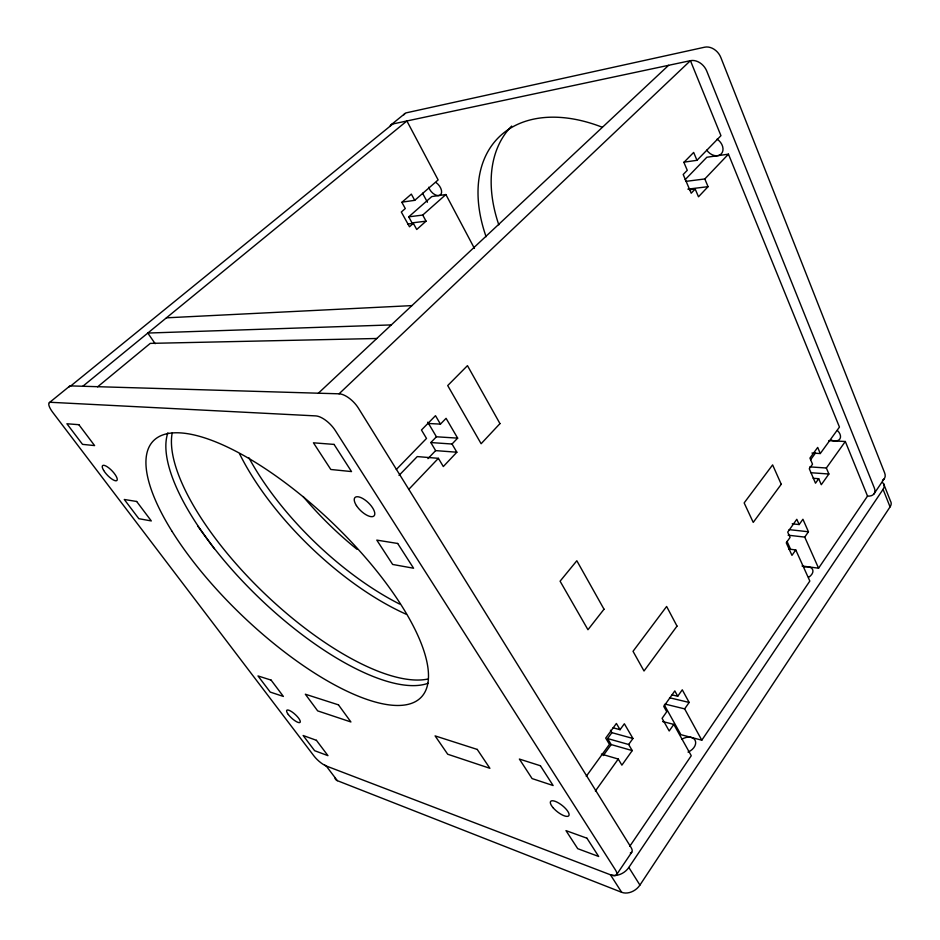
<?xml version="1.0" encoding="UTF-8"?>
<svg xmlns="http://www.w3.org/2000/svg" width="940" height="940" viewBox="0 0 940 940"><rect width="100%" height="100%" fill="white"/><g stroke="black" fill="none" stroke-linecap="round" stroke-linejoin="round"><path stroke-width="1.41" d="M335.016 778.238A11.433 6.474 -39.2 0 0 337.343 780.67L621.681 892.307A14.123 10.61 -36.3 0 0 639.928 885.081L890.062 506.895A11.891 6.933 -18.9 0 0 890.556 501.267L883.612 483.759M324.758 765.031A11.515 6.392 -38.9 0 0 326.204 765.971L610.424 874.776A14.265 10.516 -35.9 0 0 628.837 867.444L883.071 489.341A11.985 6.85 -19.3 0 0 882.261 482.396M616.323 875.07L631.657 852.369M873.836 494.111L884.07 478.965M629.8 846.247L691.264 755.713L673.804 724.399L662.594 721.509M664.333 704.965L680.877 734.669L701.792 740.191L809.834 581.061L795.769 549.935L788.836 549.077M802.055 565.998L818.576 568.195L867.526 496.085A12.067 7.391 31.5 0 0 874.365 488.072L706.774 71.123A14.077 10.775 50.6 0 0 690.43 60.665L392.873 123.951A11.374 6.604 52.4 0 0 390.123 126.007M673.804 724.399L669.198 730.979L662.089 718.336L666.742 711.745L663.781 706.434L674.814 690.912L677.728 696.235L682.275 689.807L689.149 702.45L684.649 708.877L701.792 740.191M795.769 549.935L791.962 555.364L786.251 542.815L790.093 537.375L787.708 532.111L796.815 519.291L799.164 524.555L792.22 523.815M818.576 568.195L804.734 537.093L808.459 531.77L802.925 519.244L799.164 524.555M610.448 730.239L611.881 732.659L607.593 738.558L628.66 744.492L632.244 750.59L621.892 765.148L618.25 759.05L601.4 754.091M867.526 496.085L845.318 441.495L826.366 468.003L828.892 474.007L821.278 484.723L818.716 478.707L813.17 478.284M595.384 791.022L618.25 759.05M628.66 744.492L632.949 738.476L624.36 723.765L620.059 729.698L613.033 727.783M818.716 478.707L815.497 483.207L809.281 468.707L812.536 464.219L809.928 458.086L817.706 447.416L820.279 453.538L811.96 453.045M586.255 776.323L609.449 744.339L605.712 738.1L616.393 723.459L620.059 729.698M820.279 453.538L839.455 427.089L728.453 154.16L706.833 157.25L685.131 179.681M603.233 755.572L611.188 744.574L607.593 738.558M810.586 459.778L815.544 452.963M456.852 452.222L435.643 450.613L430.826 442.552L452.034 444.021L456.852 452.222L443.316 466.546L438.393 458.321L417.254 456.582L399.03 475.417M728.453 154.16L704.812 178.953L708.055 186.672L698.491 196.789L695.189 189.034L689.42 189.739M408.7 489.458L438.393 458.321M452.034 444.021L457.651 438.134L446.077 418.323L440.449 424.116L427.735 423.447M695.189 189.034L691.206 193.217L683.192 174.499L687.269 170.304L683.897 162.385L693.661 152.433L696.975 160.317L683.968 162.162M427.947 458.638L435.643 450.613M430.826 442.552L436.419 436.783L457.651 438.134M396.304 469.495L426.513 438.44L421.461 430.003L435.49 415.691L440.449 424.116M696.975 160.317L720.945 135.677L690.43 60.665L339.058 393.813L70.817 385.905A13.63 4.418 47.4 0 0 68.914 387.221M318.366 393.202L668.599 65.318M426.055 221.17L412.049 222.886L408.724 216.846L422.73 215.06L426.055 221.17L416.726 229.489L413.353 223.356L407.76 224.037M413.353 223.356L409.488 226.787L401.321 212.017L405.293 208.562L401.862 202.323L411.332 194.11L414.728 200.338L438.134 179.916L406.891 120.978L82.826 386.258M422.73 215.06L445.889 194.545L474.43 248.407M408.724 216.846L431.801 196.554L445.889 194.545M97.596 386.845L150.271 343.382L376.705 338.494M70.817 385.905L392.873 123.951M49.421 402.579L69.56 386.223M391.263 124.668L405.034 113.481M402.132 202.124L414.728 200.338M686.047 181.35L704.812 178.953M687.868 189.14L708.055 186.672M166.415 317.826L411.931 305.606M391.298 324.911L147.803 333.054L155.171 343.688M828.786 440.66L845.318 441.495M809.775 466.875L826.366 468.003M810.926 472.726L828.892 474.007M789.095 529.631L808.459 531.77M788.12 535.201L804.734 537.093M672.112 694.895L677.728 696.235M669.539 697.75L689.149 702.45M665.038 704.072L684.649 708.877M611.881 732.659L632.949 738.476M611.188 744.574L632.244 750.59M337.343 780.67L326.204 765.971A11.303 3.102 41.7 0 1 314.031 756.054L52.828 412.472A13.783 4.242 47.1 0 1 50.654 402.297L315.758 415.903A18.013 7.79 45.5 0 1 335.357 430.614L615.43 869.935A14.782 4.876 37.6 0 1 610.424 874.776L621.681 892.307M197.846 526.212L214.308 548.69M628.837 867.444L639.928 885.081M427.759 422.178L436.419 436.783M422.542 193.205L427.418 202.241M787.003 541.405L790.646 549.418M883.071 489.341L890.062 506.895M339.058 393.813A17.766 8.049 45.7 0 1 358.469 408.242L630.881 847.163A14.617 5.064 37.3 0 1 630.317 852.98M681.676 739.369A10.281 7.167 -28.7 0 1 695.142 740.344A10.281 7.167 -28.7 0 1 688.021 752.094M803.618 567.126A9.518 5.863 -21.6 0 1 812.583 569.452A9.518 5.863 -21.6 0 1 808.576 577.348M428.064 683.274A183.335 67.257 43.8 0 1 259.005 597.758A183.335 67.257 43.8 0 1 167.849 432.858M436.054 182.572A8.554 4.994 50.3 0 1 440.108 195.085A8.554 4.994 50.3 0 1 428.699 187.225M882.472 480.211A11.962 7.461 31.2 0 0 884.646 472.902L720.839 57.505A13.935 10.834 51.1 0 0 704.648 47.2L406.644 112.753A11.28 6.674 52.7 0 0 403.883 114.821M837.47 430.555A9.388 5.981 33.1 0 1 839.749 439.145A9.388 5.981 33.1 0 1 830.537 439.826M717.079 139.167A10.434 7.79 45.8 0 1 721.297 153.843A10.434 7.79 45.8 0 1 706.763 150.142M486.098 236.727A151.199 97.854 45.3 0 1 602.387 127.288M498.811 224.825A149.848 98.747 45.4 0 1 511.654 126.066M399.559 604.032A176.838 74.883 44 0 1 248.865 457.721M357.024 549.312A174.981 76.927 44.1 0 1 303.127 496.508M427.453 679.115A182.771 67.95 43.8 0 1 263.564 592.576A182.771 67.95 43.8 0 1 172.196 432.952M406.468 614.361A177.366 74.284 44 0 1 239.488 453.62M677.011 626.111L644.018 670.995L633.031 651.314L666.625 606.465L677.011 626.111M781.246 484.276L753.234 522.393L744.151 502.912L772.621 464.889L781.246 484.276M604.009 609.214L587.958 629.73L560.087 581.19L576.831 560.745L604.009 609.214M499.963 423.611L481.127 443.727L447.71 385.565L467.462 365.648L499.963 423.611M78.878 424.692L66.916 423.764L82.52 444.362L94.599 445.584L78.878 424.692M334.064 444.409L313.443 442.811L330.81 469.483L351.513 471.575L334.064 444.409M136.664 501.478L124.291 499.481L138.838 518.692L151.305 520.936L136.664 501.478M397.679 543.473L376.799 540.112L392.662 564.458L413.577 568.23L397.679 543.473M271.096 680.102L257.995 675.942L270.226 692.087L283.387 696.434L271.096 680.102M540.418 765.759L519.374 759.062L532.087 778.579L553.12 785.534L540.418 765.759M338.471 704.859L305.336 694.214L317.673 710.887L350.914 721.967L338.471 704.859M477.25 749.427L435.091 735.891L447.71 754.232L489.893 768.297L477.25 749.427M316.404 740.309L303.127 735.503L314.63 750.696L327.954 755.654L316.404 740.309M586.948 838.21L565.974 830.619L577.724 848.679L598.674 856.481L586.948 838.21M103.647 470.399A10.316 3.184 46.1 0 0 116.595 480.693A10.316 3.184 46.1 0 0 109.005 468.061A10.316 3.184 46.1 0 0 103.647 470.399M288.31 714.506A8.989 2.55 42.3 0 0 299.966 722.472A8.989 2.55 42.3 0 0 292.058 711.956A8.989 2.55 42.3 0 0 288.31 714.506M356.424 505.555A13.231 5.511 43.8 0 0 374.061 515.872A13.231 5.511 43.8 0 0 363.063 498.694A13.231 5.511 43.8 0 0 356.424 505.555M553.049 807.683A11.55 3.971 38.4 0 0 568.782 815.744A11.55 3.971 38.4 0 0 557.326 802.29A11.55 3.971 38.4 0 0 553.049 807.683M172.067 531.37A185.38 64.707 43.7 0 0 415.527 701.557A185.38 64.707 43.7 0 0 273.763 474.453A185.38 64.707 43.7 0 0 172.067 531.37"/></g></svg>
